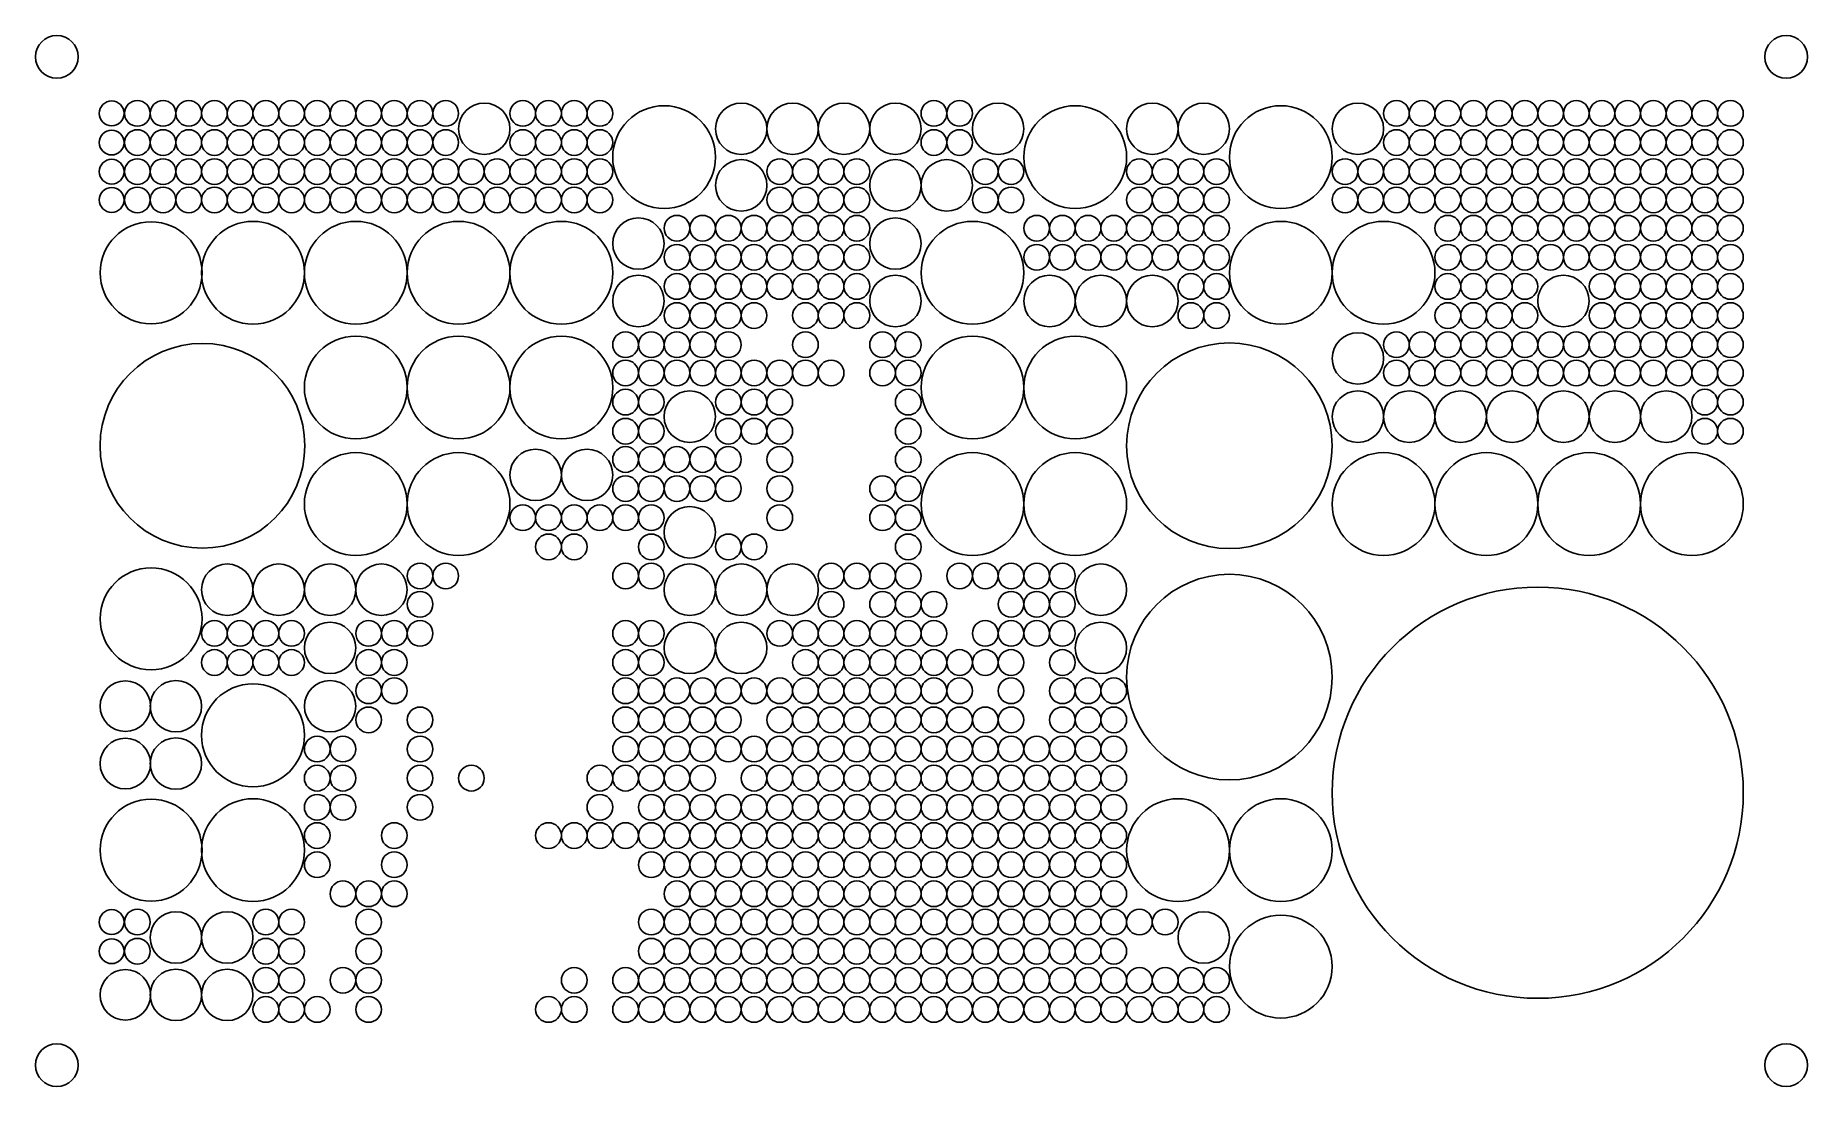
# Model space of a CAD drawing. Header units: metres. Extents: x 25 to 2094, y 25 to 1252.
import ezdxf

# ---------------------------------------------------------------- set-up
doc = ezdxf.new("R2010")
doc.units = ezdxf.units.M

msp = doc.modelspace()

# ---------------------------------------------------------------- linework, layer by layer
for centre, radius in [((50, 1227), 25), ((2069, 1227), 25), ((114, 1161), 14.5), ((144, 1161), 15), ((174, 1161), 15), ((204, 1161), 15), ((234, 1161), 15), ((264, 1161), 15), ((294, 1161), 15), ((324, 1161), 15), ((354, 1161), 15), ((384, 1161), 15), ((414, 1161), 15), ((444, 1161), 15), ((474, 1161), 15), ((504, 1161), 15), ((549, 1143), 30), ((594, 1161), 15), ((624, 1161), 15), ((654, 1161), 15), ((684, 1161), 15), ((759, 1110), 60), ((849, 1143), 30), ((909, 1143), 30), ((969, 1143), 30), ((1029, 1143), 30), ((1074, 1161), 15), ((1104, 1161), 15), ((1149, 1143), 30), ((1239, 1110), 60), ((1329, 1143), 30), ((1389, 1143), 30), ((1479, 1110), 60), ((1569, 1143), 30), ((1614, 1161), 15), ((1644, 1161), 15), ((1674, 1161), 15), ((1704, 1161), 15), ((1734, 1161), 15), ((1764, 1161), 15), ((1794, 1161), 15), ((1824, 1161), 15), ((1854, 1161), 15), ((1884, 1161), 15), ((1914, 1161), 15), ((1944, 1161), 15), ((1974, 1161), 15), ((2004, 1161), 15), ((114, 1127), 14.5), ((144, 1127), 15), ((174, 1127), 15), ((204, 1127), 15), ((234, 1127), 15), ((264, 1127), 15), ((294, 1127), 15), ((324, 1127), 15), ((354, 1127), 15), ((384, 1127), 15), ((414, 1127), 15), ((444, 1127), 15), ((474, 1127), 15), ((504, 1127), 15), ((594, 1127), 15), ((624, 1127), 15), ((654, 1127), 15), ((684, 1127), 15), ((1074, 1127), 15), ((1104, 1127), 15), ((1614, 1127), 15), ((1644, 1127), 15), ((1674, 1127), 15), ((1704, 1127), 15), ((1734, 1127), 15), ((1764, 1127), 15), ((1794, 1127), 15), ((1824, 1127), 15), ((1854, 1127), 15), ((1884, 1127), 15), ((1914, 1127), 15), ((1944, 1127), 15), ((1974, 1127), 15), ((2004, 1127), 15), ((114, 1093), 14.5), ((144, 1093), 15), ((174, 1093), 15), ((204, 1093), 15), ((234, 1093), 15), ((264, 1093), 15), ((294, 1093), 15), ((324, 1093), 15), ((354, 1093), 15), ((384, 1093), 15), ((414, 1093), 15), ((444, 1093), 15), ((474, 1093), 15), ((504, 1093), 15), ((534, 1093), 15), ((564, 1093), 15), ((594, 1093), 15), ((624, 1093), 15), ((654, 1093), 15), ((684, 1093), 15), ((849, 1077), 30), ((894, 1093), 15), ((924, 1093), 15), ((954, 1093), 15), ((984, 1093), 15), ((1029, 1077), 30), ((1089, 1077), 30), ((1134, 1093), 15), ((1164, 1093), 15), ((1314, 1093), 15), ((1344, 1093), 15), ((1374, 1093), 15), ((1404, 1093), 15), ((1554, 1093), 15), ((1584, 1093), 15), ((1614, 1093), 15), ((1644, 1093), 15), ((1674, 1093), 15), ((1704, 1093), 15), ((1734, 1093), 15), ((1764, 1093), 15), ((1794, 1093), 15), ((1824, 1093), 15), ((1854, 1093), 15), ((1884, 1093), 15), ((1914, 1093), 15), ((1944, 1093), 15), ((1974, 1093), 15), ((2004, 1093), 15), ((114, 1060), 14.5), ((144, 1060), 15), ((174, 1060), 15), ((204, 1060), 15), ((234, 1060), 15), ((264, 1060), 15), ((294, 1060), 15), ((324, 1060), 15), ((354, 1060), 15), ((384, 1060), 15), ((414, 1060), 15), ((444, 1060), 15), ((474, 1060), 15), ((504, 1060), 15), ((534, 1060), 15), ((564, 1060), 15), ((594, 1060), 15), ((624, 1060), 15), ((654, 1060), 15), ((684, 1060), 15), ((894, 1060), 15), ((924, 1060), 15), ((954, 1060), 15), ((984, 1060), 15), ((1134, 1060), 15), ((1164, 1060), 15), ((1314, 1060), 15), ((1344, 1060), 15), ((1374, 1060), 15), ((1404, 1060), 15), ((1554, 1060), 15), ((1584, 1060), 15), ((1614, 1060), 15), ((1644, 1060), 15), ((1674, 1060), 15), ((1704, 1060), 15), ((1734, 1060), 15), ((1764, 1060), 15), ((1794, 1060), 15), ((1824, 1060), 15), ((1854, 1060), 15), ((1884, 1060), 15), ((1914, 1060), 15), ((1944, 1060), 15), ((1974, 1060), 15), ((2004, 1060), 15), ((160, 975), 59.5), ((279, 975), 60), ((399, 975), 60), ((519, 975), 60), ((639, 975), 60), ((729, 1009), 30), ((774, 1027), 15), ((804, 1027), 15), ((834, 1027), 15), ((864, 1027), 15), ((894, 1027), 15), ((924, 1027), 15), ((954, 1027), 15), ((984, 1027), 15), ((1029, 1009), 30), ((1119, 975), 60), ((1194, 1027), 15), ((1224, 1027), 15), ((1254, 1027), 15), ((1284, 1027), 15), ((1314, 1027), 15), ((1344, 1027), 15), ((1374, 1027), 15), ((1404, 1027), 15), ((1479, 975), 60), ((1599, 975), 60), ((1674, 1027), 15), ((1704, 1027), 15), ((1734, 1027), 15), ((1764, 1027), 15), ((1794, 1027), 15), ((1824, 1027), 15), ((1854, 1027), 15), ((1884, 1027), 15), ((1914, 1027), 15), ((1944, 1027), 15), ((1974, 1027), 15), ((2004, 1027), 15), ((774, 993), 15), ((804, 993), 15), ((834, 993), 15), ((864, 993), 15), ((894, 993), 15), ((924, 993), 15), ((954, 993), 15), ((984, 993), 15), ((1194, 993), 15), ((1224, 993), 15), ((1254, 993), 15), ((1284, 993), 15), ((1314, 993), 15), ((1344, 993), 15), ((1374, 993), 15), ((1404, 993), 15), ((1674, 993), 15), ((1704, 993), 15), ((1734, 993), 15), ((1764, 993), 15), ((1794, 993), 15), ((1824, 993), 15), ((1854, 993), 15), ((1884, 993), 15), ((1914, 993), 15), ((1944, 993), 15), ((1974, 993), 15), ((2004, 993), 15), ((774, 959), 15), ((804, 959), 15), ((834, 959), 15), ((864, 959), 15), ((894, 959), 15), ((924, 959), 15), ((954, 959), 15), ((984, 959), 15), ((1374, 959), 15), ((1404, 959), 15), ((1674, 959), 15), ((1704, 959), 15), ((1734, 959), 15), ((1764, 959), 15), ((1854, 959), 15), ((1884, 959), 15), ((1914, 959), 15), ((1944, 959), 15), ((1974, 959), 15), ((2004, 959), 15), ((729, 942), 30), ((1029, 942), 30), ((1209, 942), 30), ((1269, 942), 30), ((1329, 942), 30), ((1809, 942), 30), ((774, 925), 15), ((804, 925), 15), ((834, 925), 15), ((864, 925), 15), ((924, 925), 15), ((954, 925), 15), ((984, 925), 15), ((1374, 925), 15), ((1404, 925), 15), ((1674, 925), 15), ((1704, 925), 15), ((1734, 925), 15), ((1764, 925), 15), ((1854, 925), 15), ((1884, 925), 15), ((1914, 925), 15), ((1944, 925), 15), ((1974, 925), 15), ((2004, 925), 15), ((220, 773), 119.5), ((399, 841), 60), ((519, 841), 60), ((639, 841), 60), ((714, 891), 15), ((744, 891), 15), ((774, 891), 15), ((804, 891), 15), ((834, 891), 15), ((924, 891), 15), ((1014, 891), 15), ((1044, 891), 15), ((1119, 841), 60), ((1239, 841), 60), ((1419, 773), 120), ((1569, 875), 30), ((1614, 891), 15), ((1644, 891), 15), ((1674, 891), 15), ((1704, 891), 15), ((1734, 891), 15), ((1764, 891), 15), ((1794, 891), 15), ((1824, 891), 15), ((1854, 891), 15), ((1884, 891), 15), ((1914, 891), 15), ((1944, 891), 15), ((1974, 891), 15), ((2004, 891), 15), ((714, 858), 15), ((744, 858), 15), ((774, 858), 15), ((804, 858), 15), ((834, 858), 15), ((864, 858), 15), ((894, 858), 15), ((924, 858), 15), ((954, 858), 15), ((1014, 858), 15), ((1044, 858), 15), ((1614, 858), 15), ((1644, 858), 15), ((1674, 858), 15), ((1704, 858), 15), ((1734, 858), 15), ((1764, 858), 15), ((1794, 858), 15), ((1824, 858), 15), ((1854, 858), 15), ((1884, 858), 15), ((1914, 858), 15), ((1944, 858), 15), ((1974, 858), 15), ((2004, 858), 15), ((714, 824), 15), ((744, 824), 15), ((789, 807), 30), ((834, 824), 15), ((864, 824), 15), ((894, 824), 15), ((1044, 824), 15), ((1569, 807), 30), ((1629, 807), 30), ((1689, 807), 30), ((1749, 807), 30), ((1809, 807), 30), ((1869, 807), 30), ((1929, 807), 30), ((1974, 824), 15), ((2004, 824), 15), ((714, 790), 15), ((744, 790), 15), ((834, 790), 15), ((864, 790), 15), ((894, 790), 15), ((1044, 790), 15), ((1974, 790), 15), ((2004, 790), 15), ((609, 739), 30), ((669, 739), 30), ((714, 757), 15), ((744, 757), 15), ((774, 757), 15), ((804, 757), 15), ((834, 757), 15), ((894, 757), 15), ((1044, 757), 15), ((399, 705), 60), ((519, 705), 60), ((1119, 705), 60), ((1239, 705), 60), ((1599, 705), 60), ((1719, 705), 60), ((1839, 705), 60), ((1959, 705), 60), ((714, 723), 15), ((744, 723), 15), ((774, 723), 15), ((804, 723), 15), ((834, 723), 15), ((894, 723), 15), ((1014, 723), 15), ((1044, 723), 15), ((594, 689), 15), ((624, 689), 15), ((654, 689), 15), ((684, 689), 15), ((714, 689), 15), ((744, 689), 15), ((894, 689), 15), ((1014, 689), 15), ((1044, 689), 15), ((789, 672), 30), ((624, 655), 15), ((654, 655), 15), ((744, 655), 15), ((834, 655), 15), ((864, 655), 15), ((1044, 655), 15), ((160, 571), 59.5), ((249, 605), 30), ((309, 605), 30), ((369, 605), 30), ((429, 605), 30), ((474, 621), 15), ((504, 621), 15), ((714, 621), 15), ((744, 621), 15), ((789, 605), 30), ((849, 605), 30), ((909, 605), 30), ((954, 621), 15), ((984, 621), 15), ((1014, 621), 15), ((1044, 621), 15), ((1104, 621), 15), ((1134, 621), 15), ((1164, 621), 15), ((1194, 621), 15), ((1224, 621), 15), ((1269, 605), 30), ((1419, 503), 120), ((474, 588), 15), ((954, 588), 15), ((1014, 588), 15), ((1044, 588), 15), ((1074, 588), 15), ((1164, 588), 15), ((1194, 588), 15), ((1224, 588), 15), ((1779, 368), 240), ((234, 554), 15), ((264, 554), 15), ((294, 554), 15), ((324, 554), 15), ((369, 537), 30), ((414, 554), 15), ((444, 554), 15), ((474, 554), 15), ((714, 554), 15), ((744, 554), 15), ((789, 537), 30), ((849, 537), 30), ((894, 554), 15), ((924, 554), 15), ((954, 554), 15), ((984, 554), 15), ((1014, 554), 15), ((1044, 554), 15), ((1074, 554), 15), ((1134, 554), 15), ((1164, 554), 15), ((1194, 554), 15), ((1224, 554), 15), ((1269, 537), 30), ((234, 520), 15), ((264, 520), 15), ((294, 520), 15), ((324, 520), 15), ((414, 520), 15), ((444, 520), 15), ((714, 520), 15), ((744, 520), 15), ((924, 520), 15), ((954, 520), 15), ((984, 520), 15), ((1014, 520), 15), ((1044, 520), 15), ((1074, 520), 15), ((1104, 520), 15), ((1134, 520), 15), ((1164, 520), 15), ((1224, 520), 15), ((130, 469), 29.5), ((189, 469), 30), ((369, 469), 30), ((414, 487), 15), ((444, 487), 15), ((714, 487), 15), ((744, 487), 15), ((774, 487), 15), ((804, 487), 15), ((834, 487), 15), ((864, 487), 15), ((894, 487), 15), ((924, 487), 15), ((954, 487), 15), ((984, 487), 15), ((1014, 487), 15), ((1044, 487), 15), ((1074, 487), 15), ((1104, 487), 15), ((1164, 487), 15), ((1224, 487), 15), ((1254, 487), 15), ((1284, 487), 15), ((279, 435), 60), ((414, 453), 15), ((474, 453), 15), ((714, 453), 15), ((744, 453), 15), ((774, 453), 15), ((804, 453), 15), ((834, 453), 15), ((894, 453), 15), ((924, 453), 15), ((954, 453), 15), ((984, 453), 15), ((1014, 453), 15), ((1044, 453), 15), ((1074, 453), 15), ((1104, 453), 15), ((1134, 453), 15), ((1164, 453), 15), ((1224, 453), 15), ((1254, 453), 15), ((1284, 453), 15), ((130, 402), 29.5), ((189, 402), 30), ((354, 419), 15), ((384, 419), 15), ((474, 419), 15), ((714, 419), 15), ((744, 419), 15), ((774, 419), 15), ((804, 419), 15), ((834, 419), 15), ((864, 419), 15), ((894, 419), 15), ((924, 419), 15), ((954, 419), 15), ((984, 419), 15), ((1014, 419), 15), ((1044, 419), 15), ((1074, 419), 15), ((1104, 419), 15), ((1134, 419), 15), ((1164, 419), 15), ((1194, 419), 15), ((1224, 419), 15), ((1254, 419), 15), ((1284, 419), 15), ((354, 385), 15), ((384, 385), 15), ((474, 385), 15), ((534, 385), 15), ((684, 385), 15), ((714, 385), 15), ((744, 385), 15), ((774, 385), 15), ((804, 385), 15), ((864, 385), 15), ((894, 385), 15), ((924, 385), 15), ((954, 385), 15), ((984, 385), 15), ((1014, 385), 15), ((1044, 385), 15), ((1074, 385), 15), ((1104, 385), 15), ((1134, 385), 15), ((1164, 385), 15), ((1194, 385), 15), ((1224, 385), 15), ((1254, 385), 15), ((1284, 385), 15), ((160, 301), 59.5), ((279, 301), 60), ((354, 351), 15), ((384, 351), 15), ((474, 351), 15), ((684, 351), 15), ((744, 351), 15), ((774, 351), 15), ((804, 351), 15), ((834, 351), 15), ((864, 351), 15), ((894, 351), 15), ((924, 351), 15), ((954, 351), 15), ((984, 351), 15), ((1014, 351), 15), ((1044, 351), 15), ((1074, 351), 15), ((1104, 351), 15), ((1134, 351), 15), ((1164, 351), 15), ((1194, 351), 15), ((1224, 351), 15), ((1254, 351), 15), ((1284, 351), 15), ((1359, 301), 60), ((1479, 301), 60), ((354, 318), 15), ((444, 318), 15), ((624, 318), 15), ((654, 318), 15), ((684, 318), 15), ((714, 318), 15), ((744, 318), 15), ((774, 318), 15), ((804, 318), 15), ((834, 318), 15), ((864, 318), 15), ((894, 318), 15), ((924, 318), 15), ((954, 318), 15), ((984, 318), 15), ((1014, 318), 15), ((1044, 318), 15), ((1074, 318), 15), ((1104, 318), 15), ((1134, 318), 15), ((1164, 318), 15), ((1194, 318), 15), ((1224, 318), 15), ((1254, 318), 15), ((1284, 318), 15), ((354, 284), 15), ((444, 284), 15), ((744, 284), 15), ((774, 284), 15), ((804, 284), 15), ((834, 284), 15), ((864, 284), 15), ((894, 284), 15), ((924, 284), 15), ((954, 284), 15), ((984, 284), 15), ((1014, 284), 15), ((1044, 284), 15), ((1074, 284), 15), ((1104, 284), 15), ((1134, 284), 15), ((1164, 284), 15), ((1194, 284), 15), ((1224, 284), 15), ((1254, 284), 15), ((1284, 284), 15), ((384, 250), 15), ((414, 250), 15), ((444, 250), 15), ((774, 250), 15), ((804, 250), 15), ((834, 250), 15), ((864, 250), 15), ((894, 250), 15), ((924, 250), 15), ((954, 250), 15), ((984, 250), 15), ((1014, 250), 15), ((1044, 250), 15), ((1074, 250), 15), ((1104, 250), 15), ((1134, 250), 15), ((1164, 250), 15), ((1194, 250), 15), ((1224, 250), 15), ((1254, 250), 15), ((1284, 250), 15), ((114, 217), 14.5), ((144, 217), 15), ((189, 199), 30), ((249, 199), 30), ((294, 217), 15), ((324, 217), 15), ((414, 217), 15), ((744, 217), 15), ((774, 217), 15), ((804, 217), 15), ((834, 217), 15), ((864, 217), 15), ((894, 217), 15), ((924, 217), 15), ((954, 217), 15), ((984, 217), 15), ((1014, 217), 15), ((1044, 217), 15), ((1074, 217), 15), ((1104, 217), 15), ((1134, 217), 15), ((1164, 217), 15), ((1194, 217), 15), ((1224, 217), 15), ((1254, 217), 15), ((1284, 217), 15), ((1314, 217), 15), ((1344, 217), 15), ((1389, 199), 30), ((1479, 165), 60), ((114, 183), 14.5), ((144, 183), 15), ((294, 183), 15), ((324, 183), 15), ((414, 183), 15), ((744, 183), 15), ((774, 183), 15), ((804, 183), 15), ((834, 183), 15), ((864, 183), 15), ((894, 183), 15), ((924, 183), 15), ((954, 183), 15), ((984, 183), 15), ((1014, 183), 15), ((1044, 183), 15), ((1074, 183), 15), ((1104, 183), 15), ((1134, 183), 15), ((1164, 183), 15), ((1194, 183), 15), ((1224, 183), 15), ((1254, 183), 15), ((1284, 183), 15), ((130, 132), 29.5), ((189, 132), 30), ((249, 132), 30), ((294, 149), 15), ((324, 149), 15), ((384, 149), 15), ((414, 149), 15), ((654, 149), 15), ((714, 149), 15), ((744, 149), 15), ((774, 149), 15), ((804, 149), 15), ((834, 149), 15), ((864, 149), 15), ((894, 149), 15), ((924, 149), 15), ((954, 149), 15), ((984, 149), 15), ((1014, 149), 15), ((1044, 149), 15), ((1074, 149), 15), ((1104, 149), 15), ((1134, 149), 15), ((1164, 149), 15), ((1194, 149), 15), ((1224, 149), 15), ((1254, 149), 15), ((1284, 149), 15), ((1314, 149), 15), ((1344, 149), 15), ((1374, 149), 15), ((1404, 149), 15), ((294, 115), 15), ((324, 115), 15), ((354, 115), 15), ((414, 115), 15), ((624, 115), 15), ((654, 115), 15), ((714, 115), 15), ((744, 115), 15), ((774, 115), 15), ((804, 115), 15), ((834, 115), 15), ((864, 115), 15), ((894, 115), 15), ((924, 115), 15), ((954, 115), 15), ((984, 115), 15), ((1014, 115), 15), ((1044, 115), 15), ((1074, 115), 15), ((1104, 115), 15), ((1134, 115), 15), ((1164, 115), 15), ((1194, 115), 15), ((1224, 115), 15), ((1254, 115), 15), ((1284, 115), 15), ((1314, 115), 15), ((1344, 115), 15), ((1374, 115), 15), ((1404, 115), 15), ((50, 50), 25), ((2069, 50), 25)]:
    msp.add_circle(centre, radius)

doc.saveas('drawing.dxf')
